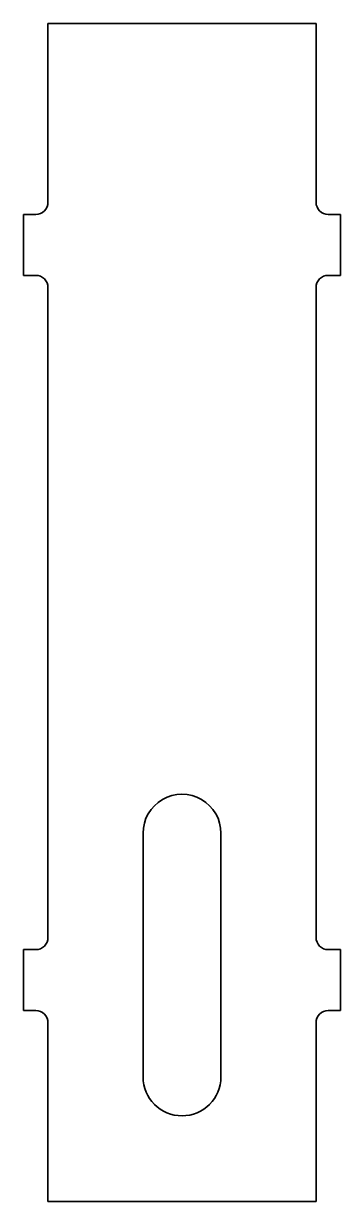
# Model space of a CAD drawing. Extents: x 53 to 79, y 94.7 to 191.4.
import ezdxf

# ---------------------------------------------------------------- set-up
doc = ezdxf.new("R2010")
doc.units = 0

msp = doc.modelspace()

# ---------------------------------------------------------------- linework, layer by layer
at = {"color": 7, "lineweight": 35}
for p, q in [((55.007324, 176.706467), (55.007324, 191.376465)), ((55.007324, 191.376465), (77.007324, 191.376465)), ((77.007324, 191.376465), (77.007324, 176.706467)), ((54.007324, 175.706467), (53.007324, 175.706467)), ((53.007324, 170.706467), (53.007324, 175.706467)), ((78.007324, 175.706467), (79.007324, 175.706467)), ((79.007324, 175.706467), (79.007324, 170.706467)), ((54.007324, 170.706467), (53.007324, 170.706467)), ((79.007324, 170.706467), (78.007324, 170.706467)), ((55.007324, 116.346466), (55.007324, 169.706467)), ((77.007324, 169.706467), (77.007324, 116.346466)), ((62.807323, 124.906464), (62.807323, 104.906464)), ((69.207321, 124.906464), (69.207321, 104.906464)), ((54.007324, 115.346466), (53.007324, 115.346466)), ((53.007324, 110.346466), (53.007324, 115.346466)), ((78.007324, 115.346466), (79.007324, 115.346466)), ((79.007324, 115.346466), (79.007324, 110.346466)), ((54.007324, 110.346466), (53.007324, 110.346466)), ((79.007324, 110.346466), (78.007324, 110.346466)), ((55.007324, 109.346466), (55.007324, 94.67646)), ((77.007324, 109.346466), (77.007324, 94.67646)), ((77.007324, 94.67646), (55.007324, 94.67646))]:
    msp.add_line(p, q, dxfattribs=at)
for centre, radius, start, end in [((54.007324, 176.706467), 1, 269.999997, 360), ((78.007324, 176.706467), 1, 180.000005, 269.999997), ((54.007324, 169.706467), 1, 0, 90.000003), ((78.007324, 169.706467), 1, 90.000003, 180.000005), ((66.007324, 124.906464), 3.2, 360, 180.000005), ((54.007324, 116.346466), 1, 269.999997, 360), ((78.007324, 116.346466), 1, 180.000005, 269.999997), ((54.007324, 109.346466), 1, 0, 90.000003), ((78.007324, 109.346466), 1, 90.000003, 180.000005), ((66.007324, 104.906464), 3.2, 180.000005, 360)]:
    msp.add_arc(centre, radius, start, end, dxfattribs=at)

doc.saveas('drawing.dxf')
